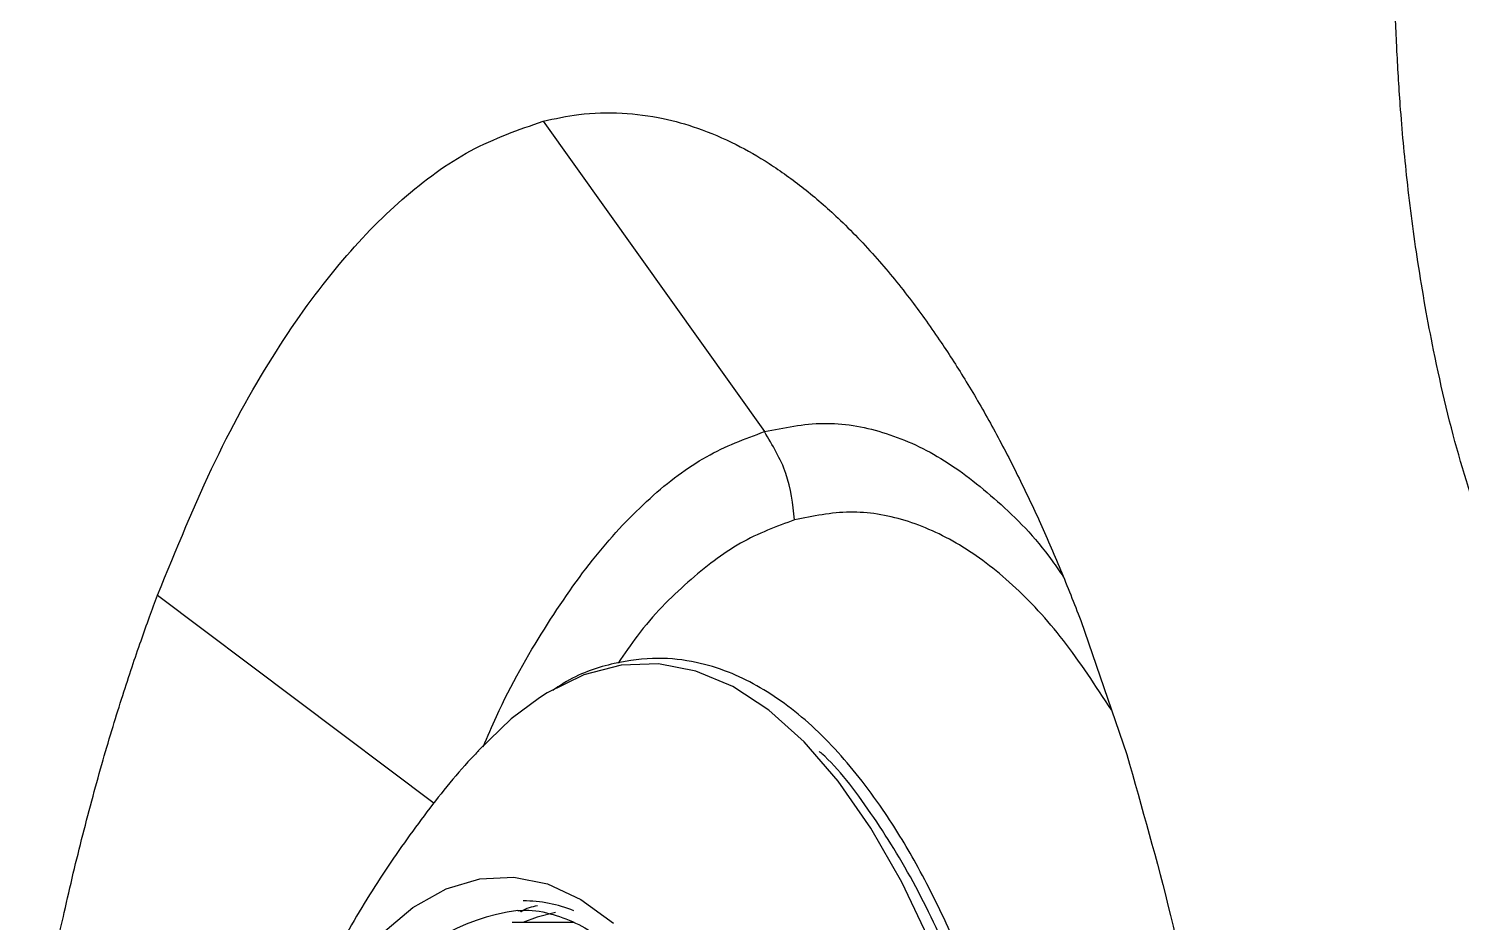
# Model space of a CAD drawing. Header units: inches. Extents: x 2 to 87, y 6 to 129.
# Drawn here: x 77.677 to 80.038, y 66.926 to 68.399 of the extents above; entities that cross this region are included whole.
import ezdxf

# ---------------------------------------------------------------- set-up
doc = ezdxf.new("R2010")
doc.units = ezdxf.units.IN
doc.header["$MEASUREMENT"] = 0
doc.layers.add('1', color=4, linetype='Continuous')

# ---------------------------------------------------------------- blocks, each defined once
blk = doc.blocks.new('2026 STRIDE')
at = {"layer": '1', "color": 3}
for p, q in [((76.1921, 47.1372), (76.5568, 46.6255)), ((75.5569, 46.3559), (76.0129, 46.013)), ((77.0782, 46.3144), (77.154, 46.0934)), ((76.1503, 45.836), (76.1594, 45.8362)), ((76.2428, 45.8165), (76.1414, 45.8165)), ((76.2428, 45.8165), (76.1414, 45.8165))]:
    blk.add_line(p, q, dxfattribs=at)
at = {"layer": '1', "color": 3, "flags": 128}
for points in [[(76.8309, 45.7823), (76.7832, 45.8826), (76.7323, 45.9717), (76.6786, 46.0491), (76.6224, 46.1142), (76.5643, 46.1664), (76.5046, 46.2054), (76.4438, 46.2308), (76.3824, 46.2425), (76.3208, 46.2404), (76.2595, 46.2245), (76.199, 46.1949), (76.186, 46.1867)], [(76.186, 46.1867), (76.1398, 46.1518), (76.0859, 46.0997)], [(75.9246, 45.7967), (75.9777, 45.8411), (76.0323, 45.8718), (76.0878, 45.8885), (76.1437, 45.8912), (76.1994, 45.8798), (76.2543, 45.8544), (76.3081, 45.8153)], [(76.2128, 45.8329), (76.1823, 45.8253), (76.1589, 45.8165)]]:
    blk.add_lwpolyline(points, dxfattribs=at)
at = {"layer": '1', "color": 3}
for centre, radius, start, end in [((76.1586, 45.6257), 0.2263, 68.1191, 89.7955), ((76.1916, 45.5104), 0.3282, 97.2247, 146.1381)]:
    blk.add_arc(centre, radius, start, end, dxfattribs=at)
for points, knots in [([(77.7594, 46.4111), (77.7402, 46.4647), (77.7023, 46.5712), (77.6618, 46.7415), (77.6337, 46.8991), (77.6159, 47.035), (77.605, 47.1537), (77.5987, 47.258), (77.5955, 47.3517), (77.5947, 47.4431), (77.5962, 47.5319), (77.6014, 47.658), (77.6139, 47.8164), (77.6332, 47.9375), (77.6425, 47.9961)], [0, 0, 0, 0, 0.127071, 0.25248, 0.344957, 0.42756, 0.500559, 0.556552, 0.611138, 0.664345, 0.716202, 0.766731, 0.88729, 1, 1, 1, 1]), ([(76.1921, 47.1372), (76.2117, 47.1415), (76.255, 47.151), (76.3212, 47.1525), (76.3864, 47.144), (76.4492, 47.1264), (76.5075, 47.1015), (76.5661, 47.0679), (76.6222, 47.0277), (76.6818, 46.9759), (76.741, 46.9142), (76.7975, 46.8449), (76.8463, 46.7765), (76.8905, 46.7074), (76.9318, 46.636), (76.9718, 46.5596), (77.0095, 46.4804), (77.045, 46.3992), (77.0672, 46.3424), (77.0782, 46.3144)], [0, 0, 0, 0, 0.06081, 0.134029, 0.203676, 0.261862, 0.328086, 0.385215, 0.446122, 0.506831, 0.578247, 0.642397, 0.699375, 0.749258, 0.801619, 0.852861, 0.902997, 0.952039, 1, 1, 1, 1]), ([(75.5569, 46.3559), (75.5879, 46.4319), (75.6484, 46.5804), (75.7498, 46.7603), (75.8533, 46.904), (75.9606, 47.0138), (76.0732, 47.0961), (76.152, 47.1234), (76.1921, 47.1372)], [0, 0, 0, 0, 0.180253, 0.352045, 0.515666, 0.671624, 0.833116, 1, 1, 1, 1]), ([(76.5568, 46.6255), (76.5892, 46.6321), (76.6541, 46.6452), (76.7518, 46.6286), (76.8482, 46.5862), (76.9416, 46.5135), (77.0092, 46.4458), (77.0436, 46.3949), (77.0497, 46.3858)], [0, 0, 0, 0, 0.191604, 0.383208, 0.57481, 0.766413, 0.958017, 1, 1, 1, 1]), ([(76.0937, 46.1061), (76.1008, 46.1229), (76.1318, 46.1958), (76.1937, 46.303), (76.2781, 46.4249), (76.3679, 46.5195), (76.4609, 46.59), (76.5248, 46.6137), (76.5568, 46.6255)], [0, 0, 0, 0, 0.056843, 0.245475, 0.434106, 0.622737, 0.811369, 1, 1, 1, 1]), ([(77.1289, 46.1666), (77.1028, 46.2065), (77.0506, 46.2864), (76.9663, 46.3764), (76.8788, 46.4431), (76.7888, 46.483), (76.6976, 46.4984), (76.637, 46.4862), (76.6067, 46.4801)], [0, 0, 0, 0, 0.166342, 0.333074, 0.499805, 0.666536, 0.833267, 1, 1, 1, 1]), ([(76.6067, 46.4801), (76.5768, 46.4691), (76.5171, 46.447), (76.4304, 46.3802), (76.3628, 46.3128), (76.3263, 46.2591), (76.3159, 46.2439)], [0, 0, 0, 0, 0.294398, 0.588795, 0.883192, 1, 1, 1, 1]), ([(75.3444, 45.5294), (75.3444, 45.5294), (75.3444, 45.5294), (75.3444, 45.5294), (75.3444, 45.5294), (75.3444, 45.5296), (75.3445, 45.5302), (75.3449, 45.5325), (75.3464, 45.5417), (75.3498, 45.5622), (75.3558, 45.597), (75.366, 45.6533), (75.3816, 45.7341), (75.4045, 45.8415), (75.4283, 45.9408), (75.4501, 46.0238), (75.4667, 46.0834), (75.4831, 46.1386), (75.499, 46.1897), (75.5144, 46.2368), (75.5292, 46.2799), (75.5432, 46.3193), (75.5525, 46.344), (75.5569, 46.3559)], [0, 0, 0, 0, 0.000004, 0.000012, 0.00004, 0.000139, 0.000514, 0.001975, 0.007742, 0.030658, 0.068784, 0.122183, 0.217291, 0.339984, 0.490634, 0.568145, 0.64176, 0.711448, 0.777181, 0.838929, 0.896666, 0.950365, 1, 1, 1, 1]), ([(76.941, 45.5952), (76.9354, 45.6137), (76.9133, 45.6858), (76.8694, 45.7904), (76.8131, 45.9054), (76.7507, 46.0081), (76.6779, 46.1023), (76.5913, 46.1816), (76.5116, 46.2263), (76.4414, 46.2475), (76.3785, 46.2544), (76.3069, 46.2448), (76.2493, 46.2266), (76.2158, 46.204), (76.2083, 46.199)], [0, 0, 0, 0, 0.035081, 0.137225, 0.228847, 0.310206, 0.419556, 0.535137, 0.648966, 0.712982, 0.7887, 0.876096, 0.972249, 1, 1, 1, 1]), ([(76.0861, 46.0994), (76.0837, 46.097), (76.0525, 46.0654), (75.9991, 45.9978), (75.9254, 45.8955), (75.8581, 45.7827), (75.7957, 45.6595), (75.7393, 45.525), (75.6896, 45.3808), (75.6482, 45.2297), (75.6191, 45.1006), (75.6067, 45.0211), (75.6025, 44.9946)], [0, 0, 0, 0, 0.008299, 0.108777, 0.21284, 0.321741, 0.436639, 0.557939, 0.684286, 0.811891, 0.937397, 1, 1, 1, 1]), ([(76.9038, 43.2004), (76.9224, 43.2554), (76.9603, 43.367), (77.007, 43.5584), (77.0425, 43.7511), (77.0671, 43.9391), (77.0829, 44.1172), (77.0916, 44.2999), (77.093, 44.4852), (77.087, 44.6698), (77.0736, 44.8506), (77.0534, 45.0258), (77.024, 45.2091), (76.9839, 45.3958), (76.932, 45.5778), (76.8729, 45.7386), (76.8067, 45.8804), (76.7325, 46), (76.6783, 46.0715), (76.6487, 46.0971), (76.6475, 46.0981)], [0, 0, 0, 0, 0.062432, 0.126801, 0.192981, 0.244714, 0.296452, 0.349286, 0.402125, 0.454959, 0.507798, 0.559531, 0.611269, 0.677444, 0.741814, 0.80425, 0.866681, 0.931051, 0.997231, 1, 1, 1, 1]), ([(77.154, 46.0934), (77.1789, 46.0062), (77.2293, 45.8304), (77.2887, 45.5374), (77.3365, 45.2244), (77.355, 45.004), (77.3643, 44.8928)], [0, 0, 0, 0, 0.242948, 0.490546, 0.742867, 1, 1, 1, 1]), ([(76.1517, 45.8355), (76.1534, 45.8357), (76.1707, 45.8381), (76.2016, 45.8324), (76.2451, 45.8175), (76.2867, 45.7925), (76.3277, 45.7586), (76.368, 45.7152), (76.4074, 45.6626), (76.4454, 45.6009), (76.4817, 45.5304), (76.5159, 45.4516), (76.5477, 45.3651), (76.5766, 45.2718), (76.6024, 45.1724), (76.6248, 45.0683), (76.6435, 44.961), (76.6584, 44.8535), (76.669, 44.7513), (76.6759, 44.6607), (76.6803, 44.5758), (76.6826, 44.4997), (76.6829, 44.4485), (76.683, 44.4267)], [0, 0, 0, 0, 0.006784, 0.069703, 0.125784, 0.179444, 0.23203, 0.284296, 0.336569, 0.389002, 0.441661, 0.494527, 0.547544, 0.600627, 0.653654, 0.706447, 0.758686, 0.809705, 0.857661, 0.89891, 0.932091, 0.971112, 1, 1, 1, 1]), ([(76.1551, 45.8338), (76.1555, 45.834), (76.1646, 45.8404), (76.174, 45.8424), (76.183, 45.8443)], [0, 0, 0, 0, 0.040152, 1, 1, 1, 1])]:
    blk.add_open_spline(points, degree=3, knots=knots, dxfattribs=at)
blk.add_open_spline([(76.6067, 46.4801), (76.6036, 46.5062), (76.5975, 46.5584), (76.5703, 46.6032), (76.5568, 46.6255)], degree=3, dxfattribs=at)

msp = doc.modelspace()

# ---------------------------------------------------------------- block references
msp.add_blockref('2026 STRIDE', (2.3326, 21.1096))

doc.saveas('drawing.dxf')
